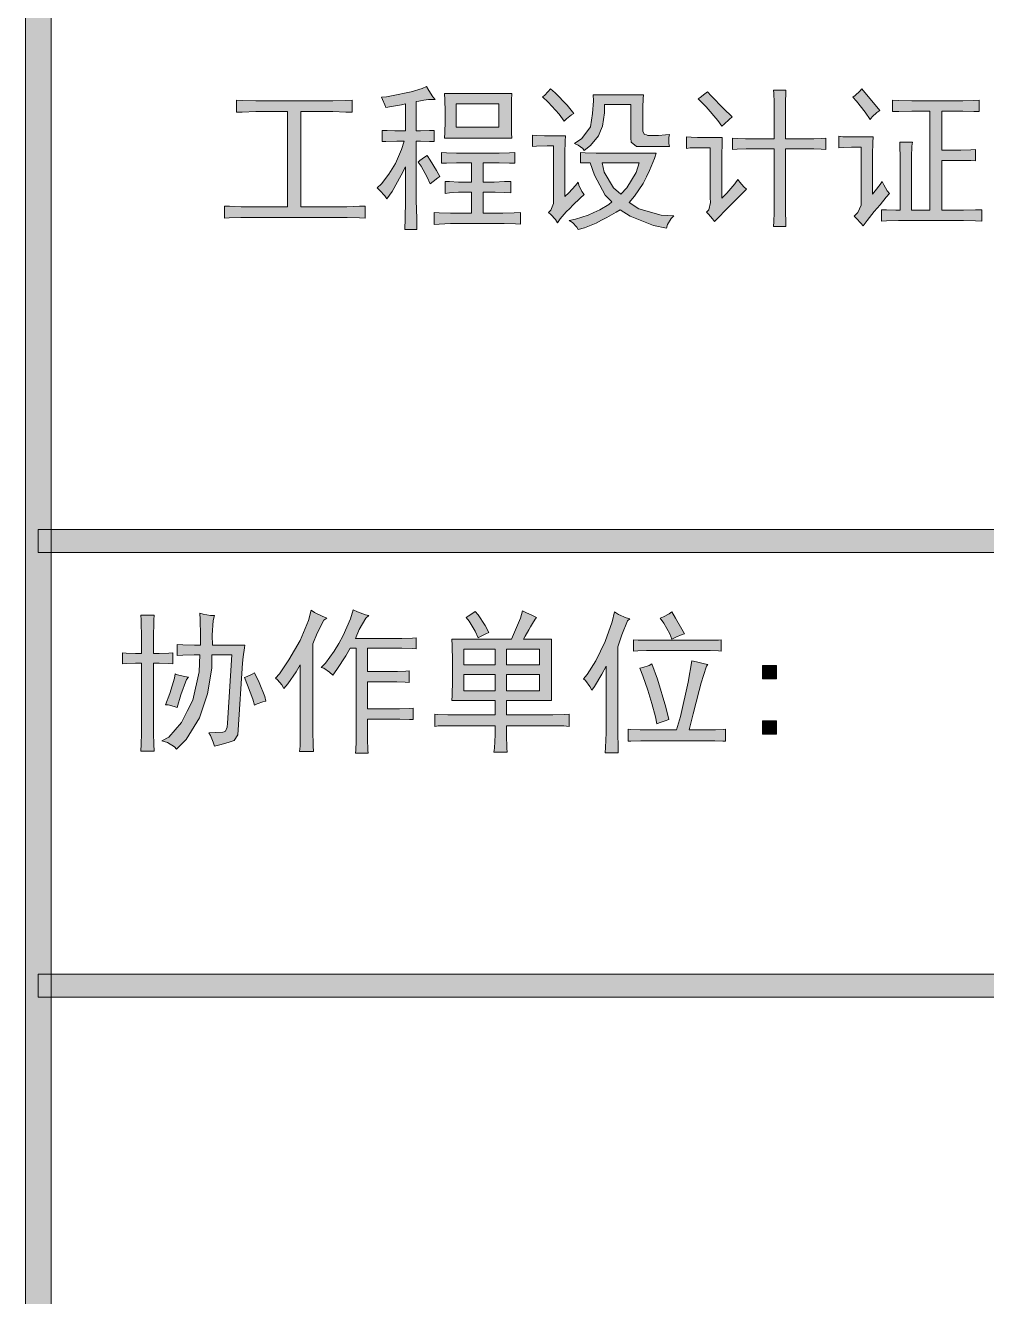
# Model space of a CAD drawing. Header units: millimetres. Extents: x 0 to 414, y 0 to 292.
# Drawn here: x 354.72 to 372.45, y 197.86 to 221.31 of the extents above; entities that cross this region are included whole.
import ezdxf

# ---------------------------------------------------------------- set-up
doc = ezdxf.new("R2010")
doc.units = ezdxf.units.MM

msp = doc.modelspace()

# ---------------------------------------------------------------- hatches: boundary and pattern name
h = msp.add_hatch(color=0)
h.dxf.hatch_style = 2
h.paths.add_polyline_path([(355.194306, 9.846028), (354.721583, 9.846028), (354.721583, 282.620861), (355.194306, 282.620861)])
h = msp.add_hatch(color=0)
h.dxf.hatch_style = 2
h.paths.add_polyline_path([(361.290306, 219.981639), (361.382028, 219.992222), (361.597222, 220.031028), (361.717167, 220.055722), (361.837111, 220.080417), (362.038194, 220.143917), (362.122861, 220.182722), (362.161667, 220.108639), (362.239278, 219.988694), (362.278083, 219.939306), (362.239278, 219.942833), (362.158139, 219.942833), (362.115806, 219.93225), (362.073472, 219.925194), (361.98175, 219.911083), (361.932361, 219.904028), (361.932361, 219.36075), (362.009972, 219.36075), (362.175778, 219.367806), (362.263972, 219.371333), (362.263972, 219.163194), (362.175778, 219.166722), (362.009972, 219.173778), (361.932361, 219.173778), (361.932361, 218.196583), (361.932361, 218.076639), (361.939417, 217.748556), (361.942944, 217.543944), (361.720694, 217.543944), (361.72775, 217.748556), (361.731278, 218.069583), (361.731278, 218.186), (361.731278, 218.697528), (361.653667, 218.542306), (361.484333, 218.245972), (361.389083, 218.108389), (361.350278, 218.164833), (361.262083, 218.263611), (361.212694, 218.309472), (361.290306, 218.387083), (361.427889, 218.563472), (361.487861, 218.66225), (361.551361, 218.761028), (361.660722, 219.018556), (361.710111, 219.173778), (361.572528, 219.173778), (361.367917, 219.166722), (361.300889, 219.163194), (361.300889, 219.371333), (361.396139, 219.367806), (361.533722, 219.36075), (361.576056, 219.36075), (361.731278, 219.36075), (361.731278, 219.861694), (361.660722, 219.844056), (361.477278, 219.812306), (361.367917, 219.794667), (361.350278, 219.844056), (361.311472, 219.939306)])
h = msp.add_hatch(color=0)
h.dxf.hatch_style = 2
h.paths.add_polyline_path([(360.256667, 219.914611), (360.390722, 219.914611), (360.634139, 219.921667), (360.747028, 219.928722), (360.747028, 219.706472), (360.634139, 219.71), (360.390722, 219.717056), (360.256667, 219.717056), (359.801583, 219.717056), (359.801583, 217.96375), (360.524778, 217.96375), (360.651778, 217.96375), (360.884611, 217.970806), (360.990444, 217.974333), (360.990444, 217.752083), (360.884611, 217.759139), (360.658833, 217.766194), (360.535361, 217.766194), (358.817333, 217.766194), (358.693861, 217.766194), (358.482194, 217.759139), (358.394, 217.752083), (358.394, 217.974333), (358.48925, 217.970806), (358.704444, 217.96375), (358.827917, 217.96375), (359.558167, 217.96375), (359.558167, 219.717056), (359.117194, 219.717056), (358.972556, 219.717056), (358.722083, 219.71), (358.61625, 219.706472), (358.61625, 219.928722), (358.722083, 219.921667), (358.972556, 219.914611), (359.117194, 219.914611)])
h = msp.add_hatch(color=0)
h.paths.add_polyline_path([(363.69625, 220.048667), (363.689194, 219.928722), (363.685667, 219.706472), (363.685667, 219.604167), (363.685667, 219.512444), (363.689194, 219.321944), (363.69625, 219.230222), (362.454472, 219.230222), (362.458, 219.332528), (362.465056, 219.533611), (362.465056, 219.628861), (362.465056, 219.720583), (362.458, 219.93225), (362.454472, 220.048667)])
h.paths.add_polyline_path([(363.452833, 219.427778), (363.452833, 219.861694), (362.666139, 219.861694), (362.666139, 219.427778)])
h = msp.add_hatch(color=0)
h.dxf.hatch_style = 2
h.paths.add_polyline_path([(364.405333, 220.136861), (364.493528, 220.066306), (364.71225, 219.837), (364.83925, 219.681778), (364.793389, 219.657083), (364.705194, 219.583), (364.659333, 219.540667), (364.567611, 219.667667), (364.366528, 219.893444), (364.260694, 219.992222), (364.295972, 220.016917), (364.366528, 220.087472)])
h = msp.add_hatch(color=0)
h.dxf.hatch_style = 2
h.paths.add_polyline_path([(366.091611, 219.075), (365.996361, 219.075), (365.897583, 219.152611), (365.890528, 219.230222), (365.890528, 219.851111), (365.403694, 219.851111), (365.403694, 219.695889), (365.368417, 219.448944), (365.333139, 219.36075), (365.294333, 219.272556), (365.142639, 219.089111), (365.026222, 218.997389), (365.005056, 219.036194), (364.916861, 219.099694), (364.849833, 219.127917), (364.987417, 219.223167), (365.146167, 219.438361), (365.163806, 219.561833), (365.184972, 219.681778), (365.199083, 219.914611), (365.192028, 220.0275), (366.123361, 220.0275), (366.119833, 219.960472), (366.112778, 219.794667), (366.112778, 219.695889), (366.112778, 219.396028), (366.112778, 219.350167), (366.144528, 219.29725), (366.176278, 219.290194), (366.2045, 219.279611), (366.292694, 219.276083), (366.345611, 219.279611), (366.402056, 219.279611), (366.529056, 219.290194), (366.603139, 219.293722), (366.589028, 219.240806), (366.589028, 219.127917), (366.603139, 219.075)])
h = msp.add_hatch(color=0)
h.dxf.hatch_style = 2
h.paths.add_polyline_path([(367.301639, 220.083944), (367.372194, 220.009861), (367.6015, 219.777028), (367.756722, 219.618278), (367.703806, 219.572417), (367.612083, 219.48775), (367.566222, 219.448944), (367.495667, 219.554778), (367.276944, 219.80525), (367.132306, 219.949889), (367.171111, 219.978111), (367.255778, 220.045139)])
h = msp.add_hatch(color=0)
h.dxf.hatch_style = 2
h.paths.add_polyline_path([(368.532833, 219.216111), (368.532833, 219.7735), (368.532833, 219.882861), (368.525778, 220.055722), (368.518722, 220.115694), (368.751556, 220.115694), (368.748028, 220.045139), (368.740972, 219.914611), (368.740972, 219.861694), (368.740972, 219.216111), (369.196056, 219.216111), (369.263083, 219.216111), (369.407722, 219.223167), (369.485333, 219.230222), (369.485333, 219.018556), (369.400667, 219.022083), (369.263083, 219.029139), (369.206639, 219.029139), (368.740972, 219.029139), (368.740972, 217.921417), (368.740972, 217.854389), (368.748028, 217.692111), (368.751556, 217.596861), (368.518722, 217.596861), (368.525778, 217.692111), (368.532833, 217.847333), (368.532833, 217.907306), (368.532833, 219.029139), (368.098917, 219.029139), (368.01425, 219.029139), (367.848444, 219.022083), (367.767306, 219.018556), (367.767306, 219.230222), (367.848444, 219.223167), (368.003667, 219.216111), (368.07775, 219.216111)])
h = msp.add_hatch(color=0)
h.dxf.hatch_style = 2
h.paths.add_polyline_path([(370.307306, 219.572417), (370.212056, 219.706472), (370.049778, 219.911083), (369.98275, 219.981639), (370.028611, 220.016917), (370.113278, 220.094528), (370.152083, 220.136861), (370.483694, 219.738222), (370.42725, 219.699417), (370.339056, 219.618278)])
h = msp.add_hatch(color=0)
h.dxf.hatch_style = 2
h.paths.add_polyline_path([(371.901861, 219.914611), (372.01475, 219.914611), (372.219361, 219.921667), (372.314611, 219.928722), (372.314611, 219.717056), (372.219361, 219.720583), (372.01475, 219.727639), (371.901861, 219.727639), (371.626694, 219.727639), (371.626694, 219.007972), (371.880694, 219.007972), (371.975944, 219.007972), (372.159389, 219.0115), (372.247583, 219.018556), (372.247583, 218.806889), (372.162917, 218.813944), (371.979472, 218.817472), (371.880694, 218.817472), (371.626694, 218.817472), (371.626694, 217.896722), (371.937139, 217.896722), (372.028861, 217.896722), (372.247583, 217.903778), (372.367528, 217.907306), (372.367528, 217.699167), (372.247583, 217.702694), (372.028861, 217.70975), (371.937139, 217.70975), (370.959944, 217.70975), (370.825889, 217.70975), (370.603639, 217.702694), (370.515444, 217.699167), (370.515444, 217.907306), (370.603639, 217.903778), (370.7765, 217.896722), (370.861167, 217.896722), (370.861167, 218.764556), (370.861167, 218.880972), (370.854111, 219.075), (370.850583, 219.152611), (371.083417, 219.152611), (371.076361, 219.078528), (371.069306, 218.8845), (371.069306, 218.764556), (371.069306, 217.896722), (371.404444, 217.896722), (371.404444, 219.727639), (371.203361, 219.727639), (371.076361, 219.727639), (370.832944, 219.720583), (370.716528, 219.717056), (370.716528, 219.928722), (370.832944, 219.921667), (371.076361, 219.914611), (371.203361, 219.914611)])
h = msp.add_hatch(color=0)
h.dxf.hatch_style = 2
h.paths.add_polyline_path([(364.684028, 219.272556), (364.676972, 219.173778), (364.673444, 218.951528), (364.673444, 218.828056), (364.673444, 218.15425), (364.744, 218.21775), (364.867472, 218.351806), (364.916861, 218.418833), (364.930972, 218.362389), (364.987417, 218.245972), (365.026222, 218.186), (364.955667, 218.118972), (364.821611, 217.991972), (364.761639, 217.932), (364.698139, 217.8685), (364.588778, 217.737972), (364.539389, 217.663889), (364.500583, 217.727389), (364.415917, 217.819111), (364.373583, 217.854389), (364.415917, 217.896722), (364.461778, 218.023722), (364.461778, 218.108389), (364.461778, 219.085583), (364.345361, 219.085583), (364.151333, 219.078528), (364.073722, 219.075), (364.073722, 219.283139), (364.144278, 219.279611), (364.295972, 219.272556), (364.373583, 219.272556)])
h = msp.add_hatch(color=0)
h.dxf.hatch_style = 2
h.paths.add_polyline_path([(367.576806, 219.240806), (367.573278, 219.134972), (367.566222, 218.912722), (367.566222, 218.796306), (367.566222, 218.118972), (367.661472, 218.214222), (367.809639, 218.387083), (367.866083, 218.464694), (367.897833, 218.418833), (367.975444, 218.330639), (368.021306, 218.284778), (367.710861, 217.974333), (367.640306, 217.903778), (367.499194, 217.759139), (367.432167, 217.688583), (367.393361, 217.737972), (367.322806, 217.826167), (367.287528, 217.864972), (367.326333, 217.907306), (367.361611, 218.041361), (367.354556, 218.129556), (367.354556, 219.050306), (367.206389, 219.050306), (366.984139, 219.046778), (366.913583, 219.039722), (366.913583, 219.251389), (367.001778, 219.244333), (367.121722, 219.240806), (367.157, 219.240806)])
h = msp.add_hatch(color=0)
h.dxf.hatch_style = 2
h.paths.add_polyline_path([(370.007444, 217.787361), (370.074472, 217.854389), (370.137972, 217.991972), (370.137972, 218.062528), (370.137972, 219.060889), (370.039194, 219.060889), (369.961583, 219.060889), (369.806361, 219.057361), (369.72875, 219.050306), (369.72875, 219.261972), (369.802833, 219.254917), (369.958056, 219.251389), (370.039194, 219.251389), (370.360222, 219.251389), (370.356694, 219.145556), (370.349639, 218.923306), (370.349639, 218.806889), (370.349639, 218.196583), (370.399028, 218.256556), (370.487222, 218.372972), (370.526028, 218.429417), (370.55425, 218.369444), (370.621278, 218.256556), (370.660083, 218.207167), (370.600111, 218.136611), (370.487222, 217.999028), (370.434306, 217.935528), (370.381389, 217.872028), (370.250861, 217.70975), (370.17325, 217.610972), (370.134444, 217.660361), (370.049778, 217.748556)])
h = msp.add_hatch(color=0)
h.dxf.hatch_style = 2
h.paths.add_polyline_path([(362.133444, 218.905667), (362.186361, 218.824528), (362.302778, 218.6305), (362.366278, 218.517611), (362.331, 218.496444), (362.242806, 218.429417), (362.186361, 218.387083), (362.133444, 218.507028), (362.020556, 218.708111), (361.967639, 218.785722), (361.999389, 218.813944), (362.084056, 218.873917)])
h = msp.add_hatch(color=0)
h.dxf.hatch_style = 2
h.paths.add_polyline_path([(363.375222, 218.951528), (363.463417, 218.951528), (363.650389, 218.958583), (363.752694, 218.962111), (363.752694, 218.764556), (363.650389, 218.768083), (363.463417, 218.775139), (363.375222, 218.775139), (363.163556, 218.775139), (363.163556, 218.418833), (363.287028, 218.418833), (363.368167, 218.418833), (363.562194, 218.425889), (363.675083, 218.429417), (363.675083, 218.21775), (363.562194, 218.224806), (363.385806, 218.231861), (363.318778, 218.231861), (363.163556, 218.231861), (363.163556, 217.843806), (363.428139, 217.843806), (363.530444, 217.843806), (363.738583, 217.847333), (363.851472, 217.854389), (363.851472, 217.642722), (363.763278, 217.649778), (363.551611, 217.653306), (363.428139, 217.653306), (362.687306, 217.653306), (362.563833, 217.653306), (362.355694, 217.642722), (362.263972, 217.632139), (362.263972, 217.854389), (362.355694, 217.847333), (362.563833, 217.843806), (362.687306, 217.843806), (362.951889, 217.843806), (362.951889, 218.231861), (362.796667, 218.231861), (362.708472, 218.231861), (362.542667, 218.21775), (362.465056, 218.207167), (362.465056, 218.429417), (362.542667, 218.425889), (362.708472, 218.418833), (362.796667, 218.418833), (362.951889, 218.418833), (362.951889, 218.775139), (362.7755, 218.775139), (362.676722, 218.775139), (362.486222, 218.768083), (362.398028, 218.764556), (362.398028, 218.962111), (362.486222, 218.958583), (362.676722, 218.951528), (362.7755, 218.951528)])
h = msp.add_hatch(color=0)
h.paths.add_polyline_path([(364.959194, 218.962111), (365.047389, 218.958583), (365.248472, 218.951528), (365.357833, 218.951528), (366.356194, 218.951528), (366.324444, 218.85275), (366.232722, 218.634028), (366.176278, 218.514083), (366.116306, 218.394139), (365.957556, 218.157778), (365.858778, 218.041361), (366.035167, 217.924944), (366.447917, 217.805), (366.68075, 217.797944), (366.634889, 217.748556), (366.567861, 217.632139), (366.546694, 217.565111), (366.306806, 217.6145), (365.879944, 217.787361), (365.692972, 217.907306), (365.618889, 217.864972), (365.449556, 217.766194), (365.34725, 217.713278), (365.248472, 217.660361), (365.033278, 217.575694), (364.916861, 217.543944), (364.892167, 217.586278), (364.811028, 217.670944), (364.751056, 217.70975), (364.871, 217.730917), (365.100306, 217.805), (365.209667, 217.854389), (365.319028, 217.903778), (365.481306, 218.002556), (365.53775, 218.051944), (365.414278, 218.178944), (365.216722, 218.542306), (365.139111, 218.775139), (364.959194, 218.775139)])
h.paths.add_polyline_path([(365.703556, 218.196583), (365.812917, 218.309472), (365.985778, 218.595222), (366.04575, 218.775139), (365.357833, 218.775139), (365.396639, 218.602278), (365.5695, 218.313)])
h = msp.add_hatch(color=0)
h.dxf.hatch_style = 2
h.paths.add_polyline_path([(404.237472, 212.008861), (404.237472, 211.585528), (354.957944, 211.585528), (354.957944, 212.008861)])
h = msp.add_hatch(color=0)
h.dxf.hatch_style = 2
h.paths.add_polyline_path([(356.862944, 209.722861), (356.862944, 209.987444), (356.859417, 210.34375), (356.852361, 210.431944), (357.095778, 210.431944), (357.09225, 210.34375), (357.085194, 209.987444), (357.085194, 209.722861), (357.191028, 209.722861), (357.367417, 209.726389), (357.4415, 209.733444), (357.4415, 209.532361), (357.367417, 209.539417), (357.191028, 209.542944), (357.085194, 209.542944), (357.085194, 208.325861), (357.085194, 208.24825), (357.09225, 208.047167), (357.095778, 207.923694), (356.852361, 207.923694), (356.859417, 208.047167), (356.862944, 208.24825), (356.862944, 208.325861), (356.862944, 209.542944), (356.753583, 209.542944), (356.577194, 209.539417), (356.510167, 209.532361), (356.510167, 209.733444), (356.577194, 209.726389), (356.753583, 209.722861)])
h = msp.add_hatch(color=0)
h.dxf.hatch_style = 2
h.paths.add_polyline_path([(357.9495, 209.878083), (357.9495, 210.054472), (357.945972, 210.347278), (357.938917, 210.463694), (358.002417, 210.449583), (358.132944, 210.424889), (358.207028, 210.421361), (358.182333, 210.333167), (358.168222, 210.061528), (358.17175, 209.878083), (358.771472, 209.878083), (358.760889, 209.828694), (358.739722, 209.659361), (358.725611, 209.542944), (358.648, 208.31175), (358.637417, 208.223556), (358.570389, 208.117722), (358.517472, 208.096556), (358.461028, 208.078917), (358.305806, 208.036583), (358.207028, 208.015417), (358.182333, 208.085972), (358.132944, 208.209444), (358.104722, 208.258833), (358.221139, 208.262361), (358.365778, 208.272944), (358.390472, 208.28), (358.415167, 208.287056), (358.443389, 208.364667), (358.450444, 208.435222), (358.528056, 209.698167), (358.161167, 209.698167), (358.157639, 209.451222), (358.080028, 208.9785), (358.005944, 208.75625), (357.935389, 208.534), (357.684917, 208.135361), (357.508528, 207.958972), (357.47325, 208.001306), (357.342722, 208.078917), (357.240417, 208.114194), (357.367417, 208.181222), (357.60025, 208.452861), (357.706083, 208.657472), (357.811917, 208.862083), (357.928333, 209.384194), (357.938917, 209.698167), (357.833083, 209.698167), (357.624944, 209.694639), (357.519111, 209.687583), (357.519111, 209.888667), (357.624944, 209.881611), (357.840139, 209.878083)])
h = msp.add_hatch(color=0)
h.dxf.hatch_style = 2
h.paths.add_polyline_path([(360.281361, 210.3755), (360.228444, 210.336694), (360.101444, 210.100333), (360.023833, 209.89925), (360.023833, 208.481083), (360.023833, 208.301167), (360.030889, 208.018944), (360.034417, 207.913111), (359.780417, 207.913111), (359.787472, 208.015417), (359.791, 208.290583), (359.791, 208.466972), (359.791, 209.511194), (359.713389, 209.384194), (359.565222, 209.165472), (359.491139, 209.077278), (359.448806, 209.144306), (359.371194, 209.239556), (359.335917, 209.267778), (359.41, 209.345389), (359.582861, 209.602917), (359.685167, 209.782833), (359.787472, 209.96275), (359.942694, 210.333167), (359.992083, 210.520139), (360.052056, 210.481333), (360.196694, 210.410778)])
h = msp.add_hatch(color=0)
h.dxf.hatch_style = 2
h.paths.add_polyline_path([(361.057472, 210.421361), (361.001028, 210.3755), (360.877556, 210.163833), (360.810528, 209.998028), (361.544306, 209.998028), (361.667778, 209.998028), (361.861806, 210.005083), (361.932361, 210.008611), (361.932361, 209.811056), (361.861806, 209.814583), (361.667778, 209.821639), (361.544306, 209.821639), (361.032778, 209.821639), (361.032778, 209.387722), (361.487861, 209.387722), (361.583111, 209.387722), (361.738333, 209.394778), (361.798306, 209.401833), (361.798306, 209.190167), (361.72775, 209.193694), (361.572528, 209.20075), (361.487861, 209.20075), (361.032778, 209.20075), (361.032778, 208.699806), (361.512556, 208.699806), (361.621917, 208.699806), (361.805361, 208.706861), (361.875917, 208.713917), (361.875917, 208.50225), (361.805361, 208.505778), (361.628972, 208.512833), (361.523139, 208.512833), (361.032778, 208.512833), (361.032778, 208.301167), (361.032778, 208.145944), (361.039833, 207.937806), (361.046889, 207.881361), (360.810528, 207.881361), (360.817583, 207.941333), (360.824639, 208.107139), (360.824639, 208.212972), (360.824639, 209.821639), (360.71175, 209.821639), (360.630611, 209.677), (360.468333, 209.426528), (360.390722, 209.324222), (360.33075, 209.377139), (360.224917, 209.451222), (360.179056, 209.465333), (360.256667, 209.542944), (360.418944, 209.765194), (360.500083, 209.909833), (360.58475, 210.054472), (360.718806, 210.364917), (360.768194, 210.530722), (360.849333, 210.491917), (360.993972, 210.435472)])
h = msp.add_hatch(color=0)
h.paths.add_polyline_path([(364.4265, 209.987444), (364.4265, 208.855028), (363.597472, 208.855028), (363.597472, 208.590444), (364.327722, 208.590444), (364.451194, 208.590444), (364.659333, 208.5975), (364.751056, 208.601028), (364.751056, 208.378778), (364.655806, 208.385833), (364.444139, 208.389361), (364.327722, 208.389361), (363.597472, 208.389361), (363.597472, 208.220028), (363.601, 207.976611), (363.608056, 207.902528), (363.364639, 207.902528), (363.375222, 207.976611), (363.385806, 208.220028), (363.385806, 208.389361), (362.662611, 208.389361), (362.532083, 208.389361), (362.338056, 208.385833), (362.274556, 208.378778), (362.274556, 208.601028), (362.331, 208.5975), (362.514444, 208.590444), (362.641444, 208.590444), (363.385806, 208.590444), (363.385806, 208.855028), (362.585, 208.855028), (362.592056, 208.950278), (362.599111, 209.221917), (362.599111, 209.401833), (362.599111, 209.578222), (362.592056, 209.871028), (362.585, 209.987444), (363.685667, 209.987444), (363.745639, 210.114444), (363.851472, 210.3755), (363.893806, 210.509556), (363.95025, 210.481333), (364.07725, 210.421361), (364.151333, 210.386083), (364.126639, 210.357861), (364.073722, 210.273194), (364.038444, 210.21675), (364.006694, 210.156778), (363.939667, 210.043889), (363.907917, 209.987444)])
h.paths.add_polyline_path([(364.20425, 209.034944), (364.20425, 209.334806), (363.597472, 209.334806), (363.597472, 209.034944)])
h.paths.add_polyline_path([(364.20425, 209.511194), (364.20425, 209.800472), (363.597472, 209.800472), (363.597472, 209.511194)])
h.paths.add_polyline_path([(363.385806, 209.034944), (363.385806, 209.334806), (362.80725, 209.334806), (362.80725, 209.034944)])
h.paths.add_polyline_path([(363.385806, 209.511194), (363.385806, 209.800472), (362.80725, 209.800472), (362.80725, 209.511194)])
h = msp.add_hatch(color=0)
h.dxf.hatch_style = 2
h.paths.add_polyline_path([(363.018917, 210.498972), (363.075361, 210.435472), (363.202361, 210.241444), (363.272917, 210.110917), (363.212944, 210.082694), (363.114167, 210.033306), (363.075361, 210.008611), (363.018917, 210.132083), (362.909556, 210.319056), (362.853111, 210.386083), (362.891917, 210.410778), (362.976583, 210.463694)])
h = msp.add_hatch(color=0)
h.dxf.hatch_style = 2
h.paths.add_polyline_path([(365.869361, 210.364917), (365.830556, 210.326111), (365.721194, 210.065056), (365.647111, 209.842806), (365.647111, 208.435222), (365.647111, 208.258833), (365.654167, 207.987194), (365.657694, 207.891944), (365.414278, 207.891944), (365.424861, 207.990722), (365.435444, 208.258833), (365.435444, 208.424639), (365.435444, 209.490028), (365.354306, 209.338333), (365.22025, 209.116083), (365.170861, 209.045528), (365.132056, 209.116083), (365.054444, 209.221917), (365.015639, 209.257194), (365.086194, 209.334806), (365.244944, 209.588806), (365.333139, 209.765194), (365.417806, 209.945111), (365.548333, 210.304944), (365.590667, 210.488389), (365.66475, 210.442528), (365.802333, 210.382556)])
h = msp.add_hatch(color=0)
h.dxf.hatch_style = 2
h.paths.add_polyline_path([(366.645472, 210.488389), (366.7125, 210.371972), (366.828917, 210.170889), (366.878306, 210.086222), (366.835972, 210.075639), (366.719556, 210.02625), (366.645472, 209.987444), (366.606667, 210.086222), (366.500833, 210.28025), (366.433806, 210.3755), (366.49025, 210.396667), (366.596083, 210.453111)])
h = msp.add_hatch(color=0)
h.dxf.hatch_style = 2
h.paths.add_polyline_path([(367.255778, 209.966278), (367.354556, 209.966278), (367.50625, 209.969806), (367.555639, 209.976861), (367.555639, 209.765194), (367.50625, 209.77225), (367.351028, 209.775778), (367.245194, 209.775778), (366.257417, 209.775778), (366.179806, 209.775778), (366.017528, 209.77225), (365.936389, 209.765194), (365.936389, 209.976861), (366.024583, 209.969806), (366.186861, 209.966278), (366.257417, 209.966278)])
h = msp.add_hatch(color=0)
h.dxf.hatch_style = 2
h.paths.add_polyline_path([(367.312222, 209.521778), (367.287528, 209.490028), (367.227556, 209.317167), (367.18875, 209.179583), (367.149944, 209.038472), (367.040583, 208.608083), (366.9665, 208.31175), (367.343972, 208.31175), (367.449806, 208.31175), (367.594444, 208.318806), (367.63325, 208.325861), (367.63325, 208.103611), (367.583861, 208.107139), (367.439222, 208.114194), (367.343972, 208.114194), (366.211556, 208.114194), (366.073972, 208.114194), (365.887, 208.107139), (365.837611, 208.103611), (365.837611, 208.325861), (365.887, 208.318806), (366.063389, 208.31175), (366.190389, 208.31175), (366.733667, 208.31175), (366.80775, 208.558694), (366.945333, 209.193694), (367.012361, 209.588806), (367.100556, 209.567639), (367.248722, 209.532361)])
h = msp.add_hatch(color=0)
h.dxf.hatch_style = 2
h.paths.add_polyline_path([(366.278583, 209.532361), (366.380889, 209.250139), (366.536111, 208.735083), (366.589028, 208.50225), (366.525528, 208.481083), (366.412639, 208.442278), (366.366778, 208.424639), (366.342083, 208.551639), (366.278583, 208.802111), (366.239778, 208.922056), (366.2045, 209.045528), (366.112778, 209.310111), (366.056333, 209.45475), (366.112778, 209.465333), (366.225667, 209.504139)])
h = msp.add_hatch(color=0)
h.dxf.hatch_style = 2
h.paths.add_polyline_path([(368.575167, 209.257194), (368.321167, 209.257194), (368.321167, 209.500611), (368.575167, 209.500611)])
h = msp.add_hatch(color=0)
h.dxf.hatch_style = 2
h.paths.add_polyline_path([(357.730778, 209.288944), (357.6955, 209.243083), (357.589667, 208.960861), (357.519111, 208.7245), (357.462667, 208.745667), (357.356833, 208.773889), (357.307444, 208.777417), (357.385056, 208.985556), (357.47325, 209.267778), (357.483833, 209.345389), (357.529694, 209.32775), (357.653167, 209.299528)])
h = msp.add_hatch(color=0)
h.dxf.hatch_style = 2
h.paths.add_polyline_path([(358.947861, 209.366556), (359.032528, 209.190167), (359.138361, 208.929111), (359.159528, 208.844444), (359.099556, 208.833861), (358.993722, 208.795056), (358.947861, 208.766833), (358.916111, 208.88325), (358.820861, 209.140778), (358.760889, 209.278361), (358.810278, 209.296), (358.905528, 209.338333)])
h = msp.add_hatch(color=0)
h.dxf.hatch_style = 2
h.paths.add_polyline_path([(368.575167, 208.234139), (368.321167, 208.234139), (368.321167, 208.481083), (368.575167, 208.481083)])
h = msp.add_hatch(color=0)
h.dxf.hatch_style = 2
h.paths.add_polyline_path([(404.237472, 203.806778), (404.237472, 203.383444), (354.957944, 203.383444), (354.957944, 203.806778)])

# ---------------------------------------------------------------- linework, layer by layer
at = {"color": 0, "lineweight": 0}
for points in [[(355.194306, 9.846028), (354.721583, 9.846028), (354.721583, 282.620861), (355.194306, 282.620861)], [(361.290306, 219.981639), (361.382028, 219.992222), (361.597222, 220.031028), (361.717167, 220.055722), (361.837111, 220.080417), (362.038194, 220.143917), (362.122861, 220.182722), (362.161667, 220.108639), (362.239278, 219.988694), (362.278083, 219.939306), (362.239278, 219.942833), (362.158139, 219.942833), (362.115806, 219.93225), (362.073472, 219.925194), (361.98175, 219.911083), (361.932361, 219.904028), (361.932361, 219.36075), (362.009972, 219.36075), (362.175778, 219.367806), (362.263972, 219.371333), (362.263972, 219.163194), (362.175778, 219.166722), (362.009972, 219.173778), (361.932361, 219.173778), (361.932361, 218.196583), (361.932361, 218.076639), (361.939417, 217.748556), (361.942944, 217.543944), (361.720694, 217.543944), (361.72775, 217.748556), (361.731278, 218.069583), (361.731278, 218.186), (361.731278, 218.697528), (361.653667, 218.542306), (361.484333, 218.245972), (361.389083, 218.108389), (361.350278, 218.164833), (361.262083, 218.263611), (361.212694, 218.309472), (361.290306, 218.387083), (361.427889, 218.563472), (361.487861, 218.66225), (361.551361, 218.761028), (361.660722, 219.018556), (361.710111, 219.173778), (361.572528, 219.173778), (361.367917, 219.166722), (361.300889, 219.163194), (361.300889, 219.371333), (361.396139, 219.367806), (361.533722, 219.36075), (361.576056, 219.36075), (361.731278, 219.36075), (361.731278, 219.861694), (361.660722, 219.844056), (361.477278, 219.812306), (361.367917, 219.794667), (361.350278, 219.844056), (361.311472, 219.939306)], [(360.256667, 219.914611), (360.390722, 219.914611), (360.634139, 219.921667), (360.747028, 219.928722), (360.747028, 219.706472), (360.634139, 219.71), (360.390722, 219.717056), (360.256667, 219.717056), (359.801583, 219.717056), (359.801583, 217.96375), (360.524778, 217.96375), (360.651778, 217.96375), (360.884611, 217.970806), (360.990444, 217.974333), (360.990444, 217.752083), (360.884611, 217.759139), (360.658833, 217.766194), (360.535361, 217.766194), (358.817333, 217.766194), (358.693861, 217.766194), (358.482194, 217.759139), (358.394, 217.752083), (358.394, 217.974333), (358.48925, 217.970806), (358.704444, 217.96375), (358.827917, 217.96375), (359.558167, 217.96375), (359.558167, 219.717056), (359.117194, 219.717056), (358.972556, 219.717056), (358.722083, 219.71), (358.61625, 219.706472), (358.61625, 219.928722), (358.722083, 219.921667), (358.972556, 219.914611), (359.117194, 219.914611)], [(363.69625, 220.048667), (363.689194, 219.928722), (363.685667, 219.706472), (363.685667, 219.604167), (363.685667, 219.512444), (363.689194, 219.321944), (363.69625, 219.230222), (362.454472, 219.230222), (362.458, 219.332528), (362.465056, 219.533611), (362.465056, 219.628861), (362.465056, 219.720583), (362.458, 219.93225), (362.454472, 220.048667)], [(364.405333, 220.136861), (364.493528, 220.066306), (364.71225, 219.837), (364.83925, 219.681778), (364.793389, 219.657083), (364.705194, 219.583), (364.659333, 219.540667), (364.567611, 219.667667), (364.366528, 219.893444), (364.260694, 219.992222), (364.295972, 220.016917), (364.366528, 220.087472)], [(366.091611, 219.075), (365.996361, 219.075), (365.897583, 219.152611), (365.890528, 219.230222), (365.890528, 219.851111), (365.403694, 219.851111), (365.403694, 219.695889), (365.368417, 219.448944), (365.333139, 219.36075), (365.294333, 219.272556), (365.142639, 219.089111), (365.026222, 218.997389), (365.005056, 219.036194), (364.916861, 219.099694), (364.849833, 219.127917), (364.987417, 219.223167), (365.146167, 219.438361), (365.163806, 219.561833), (365.184972, 219.681778), (365.199083, 219.914611), (365.192028, 220.0275), (366.123361, 220.0275), (366.119833, 219.960472), (366.112778, 219.794667), (366.112778, 219.695889), (366.112778, 219.396028), (366.112778, 219.350167), (366.144528, 219.29725), (366.176278, 219.290194), (366.2045, 219.279611), (366.292694, 219.276083), (366.345611, 219.279611), (366.402056, 219.279611), (366.529056, 219.290194), (366.603139, 219.293722), (366.589028, 219.240806), (366.589028, 219.127917), (366.603139, 219.075)], [(367.301639, 220.083944), (367.372194, 220.009861), (367.6015, 219.777028), (367.756722, 219.618278), (367.703806, 219.572417), (367.612083, 219.48775), (367.566222, 219.448944), (367.495667, 219.554778), (367.276944, 219.80525), (367.132306, 219.949889), (367.171111, 219.978111), (367.255778, 220.045139)], [(368.532833, 219.216111), (368.532833, 219.7735), (368.532833, 219.882861), (368.525778, 220.055722), (368.518722, 220.115694), (368.751556, 220.115694), (368.748028, 220.045139), (368.740972, 219.914611), (368.740972, 219.861694), (368.740972, 219.216111), (369.196056, 219.216111), (369.263083, 219.216111), (369.407722, 219.223167), (369.485333, 219.230222), (369.485333, 219.018556), (369.400667, 219.022083), (369.263083, 219.029139), (369.206639, 219.029139), (368.740972, 219.029139), (368.740972, 217.921417), (368.740972, 217.854389), (368.748028, 217.692111), (368.751556, 217.596861), (368.518722, 217.596861), (368.525778, 217.692111), (368.532833, 217.847333), (368.532833, 217.907306), (368.532833, 219.029139), (368.098917, 219.029139), (368.01425, 219.029139), (367.848444, 219.022083), (367.767306, 219.018556), (367.767306, 219.230222), (367.848444, 219.223167), (368.003667, 219.216111), (368.07775, 219.216111)], [(370.307306, 219.572417), (370.212056, 219.706472), (370.049778, 219.911083), (369.98275, 219.981639), (370.028611, 220.016917), (370.113278, 220.094528), (370.152083, 220.136861), (370.483694, 219.738222), (370.42725, 219.699417), (370.339056, 219.618278)], [(371.901861, 219.914611), (372.01475, 219.914611), (372.219361, 219.921667), (372.314611, 219.928722), (372.314611, 219.717056), (372.219361, 219.720583), (372.01475, 219.727639), (371.901861, 219.727639), (371.626694, 219.727639), (371.626694, 219.007972), (371.880694, 219.007972), (371.975944, 219.007972), (372.159389, 219.0115), (372.247583, 219.018556), (372.247583, 218.806889), (372.162917, 218.813944), (371.979472, 218.817472), (371.880694, 218.817472), (371.626694, 218.817472), (371.626694, 217.896722), (371.937139, 217.896722), (372.028861, 217.896722), (372.247583, 217.903778), (372.367528, 217.907306), (372.367528, 217.699167), (372.247583, 217.702694), (372.028861, 217.70975), (371.937139, 217.70975), (370.959944, 217.70975), (370.825889, 217.70975), (370.603639, 217.702694), (370.515444, 217.699167), (370.515444, 217.907306), (370.603639, 217.903778), (370.7765, 217.896722), (370.861167, 217.896722), (370.861167, 218.764556), (370.861167, 218.880972), (370.854111, 219.075), (370.850583, 219.152611), (371.083417, 219.152611), (371.076361, 219.078528), (371.069306, 218.8845), (371.069306, 218.764556), (371.069306, 217.896722), (371.404444, 217.896722), (371.404444, 219.727639), (371.203361, 219.727639), (371.076361, 219.727639), (370.832944, 219.720583), (370.716528, 219.717056), (370.716528, 219.928722), (370.832944, 219.921667), (371.076361, 219.914611), (371.203361, 219.914611)], [(363.452833, 219.427778), (363.452833, 219.861694), (362.666139, 219.861694), (362.666139, 219.427778)], [(364.684028, 219.272556), (364.676972, 219.173778), (364.673444, 218.951528), (364.673444, 218.828056), (364.673444, 218.15425), (364.744, 218.21775), (364.867472, 218.351806), (364.916861, 218.418833), (364.930972, 218.362389), (364.987417, 218.245972), (365.026222, 218.186), (364.955667, 218.118972), (364.821611, 217.991972), (364.761639, 217.932), (364.698139, 217.8685), (364.588778, 217.737972), (364.539389, 217.663889), (364.500583, 217.727389), (364.415917, 217.819111), (364.373583, 217.854389), (364.415917, 217.896722), (364.461778, 218.023722), (364.461778, 218.108389), (364.461778, 219.085583), (364.345361, 219.085583), (364.151333, 219.078528), (364.073722, 219.075), (364.073722, 219.283139), (364.144278, 219.279611), (364.295972, 219.272556), (364.373583, 219.272556)], [(367.576806, 219.240806), (367.573278, 219.134972), (367.566222, 218.912722), (367.566222, 218.796306), (367.566222, 218.118972), (367.661472, 218.214222), (367.809639, 218.387083), (367.866083, 218.464694), (367.897833, 218.418833), (367.975444, 218.330639), (368.021306, 218.284778), (367.710861, 217.974333), (367.640306, 217.903778), (367.499194, 217.759139), (367.432167, 217.688583), (367.393361, 217.737972), (367.322806, 217.826167), (367.287528, 217.864972), (367.326333, 217.907306), (367.361611, 218.041361), (367.354556, 218.129556), (367.354556, 219.050306), (367.206389, 219.050306), (366.984139, 219.046778), (366.913583, 219.039722), (366.913583, 219.251389), (367.001778, 219.244333), (367.121722, 219.240806), (367.157, 219.240806)], [(370.007444, 217.787361), (370.074472, 217.854389), (370.137972, 217.991972), (370.137972, 218.062528), (370.137972, 219.060889), (370.039194, 219.060889), (369.961583, 219.060889), (369.806361, 219.057361), (369.72875, 219.050306), (369.72875, 219.261972), (369.802833, 219.254917), (369.958056, 219.251389), (370.039194, 219.251389), (370.360222, 219.251389), (370.356694, 219.145556), (370.349639, 218.923306), (370.349639, 218.806889), (370.349639, 218.196583), (370.399028, 218.256556), (370.487222, 218.372972), (370.526028, 218.429417), (370.55425, 218.369444), (370.621278, 218.256556), (370.660083, 218.207167), (370.600111, 218.136611), (370.487222, 217.999028), (370.434306, 217.935528), (370.381389, 217.872028), (370.250861, 217.70975), (370.17325, 217.610972), (370.134444, 217.660361), (370.049778, 217.748556)], [(362.133444, 218.905667), (362.186361, 218.824528), (362.302778, 218.6305), (362.366278, 218.517611), (362.331, 218.496444), (362.242806, 218.429417), (362.186361, 218.387083), (362.133444, 218.507028), (362.020556, 218.708111), (361.967639, 218.785722), (361.999389, 218.813944), (362.084056, 218.873917)], [(363.375222, 218.951528), (363.463417, 218.951528), (363.650389, 218.958583), (363.752694, 218.962111), (363.752694, 218.764556), (363.650389, 218.768083), (363.463417, 218.775139), (363.375222, 218.775139), (363.163556, 218.775139), (363.163556, 218.418833), (363.287028, 218.418833), (363.368167, 218.418833), (363.562194, 218.425889), (363.675083, 218.429417), (363.675083, 218.21775), (363.562194, 218.224806), (363.385806, 218.231861), (363.318778, 218.231861), (363.163556, 218.231861), (363.163556, 217.843806), (363.428139, 217.843806), (363.530444, 217.843806), (363.738583, 217.847333), (363.851472, 217.854389), (363.851472, 217.642722), (363.763278, 217.649778), (363.551611, 217.653306), (363.428139, 217.653306), (362.687306, 217.653306), (362.563833, 217.653306), (362.355694, 217.642722), (362.263972, 217.632139), (362.263972, 217.854389), (362.355694, 217.847333), (362.563833, 217.843806), (362.687306, 217.843806), (362.951889, 217.843806), (362.951889, 218.231861), (362.796667, 218.231861), (362.708472, 218.231861), (362.542667, 218.21775), (362.465056, 218.207167), (362.465056, 218.429417), (362.542667, 218.425889), (362.708472, 218.418833), (362.796667, 218.418833), (362.951889, 218.418833), (362.951889, 218.775139), (362.7755, 218.775139), (362.676722, 218.775139), (362.486222, 218.768083), (362.398028, 218.764556), (362.398028, 218.962111), (362.486222, 218.958583), (362.676722, 218.951528), (362.7755, 218.951528)], [(364.959194, 218.962111), (365.047389, 218.958583), (365.248472, 218.951528), (365.357833, 218.951528), (366.356194, 218.951528), (366.324444, 218.85275), (366.232722, 218.634028), (366.176278, 218.514083), (366.116306, 218.394139), (365.957556, 218.157778), (365.858778, 218.041361), (366.035167, 217.924944), (366.447917, 217.805), (366.68075, 217.797944), (366.634889, 217.748556), (366.567861, 217.632139), (366.546694, 217.565111), (366.306806, 217.6145), (365.879944, 217.787361), (365.692972, 217.907306), (365.618889, 217.864972), (365.449556, 217.766194), (365.34725, 217.713278), (365.248472, 217.660361), (365.033278, 217.575694), (364.916861, 217.543944), (364.892167, 217.586278), (364.811028, 217.670944), (364.751056, 217.70975), (364.871, 217.730917), (365.100306, 217.805), (365.209667, 217.854389), (365.319028, 217.903778), (365.481306, 218.002556), (365.53775, 218.051944), (365.414278, 218.178944), (365.216722, 218.542306), (365.139111, 218.775139), (364.959194, 218.775139)], [(365.703556, 218.196583), (365.812917, 218.309472), (365.985778, 218.595222), (366.04575, 218.775139), (365.357833, 218.775139), (365.396639, 218.602278), (365.5695, 218.313)], [(404.237472, 212.008861), (404.237472, 211.585528), (354.957944, 211.585528), (354.957944, 212.008861)], [(356.862944, 209.722861), (356.862944, 209.987444), (356.859417, 210.34375), (356.852361, 210.431944), (357.095778, 210.431944), (357.09225, 210.34375), (357.085194, 209.987444), (357.085194, 209.722861), (357.191028, 209.722861), (357.367417, 209.726389), (357.4415, 209.733444), (357.4415, 209.532361), (357.367417, 209.539417), (357.191028, 209.542944), (357.085194, 209.542944), (357.085194, 208.325861), (357.085194, 208.24825), (357.09225, 208.047167), (357.095778, 207.923694), (356.852361, 207.923694), (356.859417, 208.047167), (356.862944, 208.24825), (356.862944, 208.325861), (356.862944, 209.542944), (356.753583, 209.542944), (356.577194, 209.539417), (356.510167, 209.532361), (356.510167, 209.733444), (356.577194, 209.726389), (356.753583, 209.722861)], [(357.9495, 209.878083), (357.9495, 210.054472), (357.945972, 210.347278), (357.938917, 210.463694), (358.002417, 210.449583), (358.132944, 210.424889), (358.207028, 210.421361), (358.182333, 210.333167), (358.168222, 210.061528), (358.17175, 209.878083), (358.771472, 209.878083), (358.760889, 209.828694), (358.739722, 209.659361), (358.725611, 209.542944), (358.648, 208.31175), (358.637417, 208.223556), (358.570389, 208.117722), (358.517472, 208.096556), (358.461028, 208.078917), (358.305806, 208.036583), (358.207028, 208.015417), (358.182333, 208.085972), (358.132944, 208.209444), (358.104722, 208.258833), (358.221139, 208.262361), (358.365778, 208.272944), (358.390472, 208.28), (358.415167, 208.287056), (358.443389, 208.364667), (358.450444, 208.435222), (358.528056, 209.698167), (358.161167, 209.698167), (358.157639, 209.451222), (358.080028, 208.9785), (358.005944, 208.75625), (357.935389, 208.534), (357.684917, 208.135361), (357.508528, 207.958972), (357.47325, 208.001306), (357.342722, 208.078917), (357.240417, 208.114194), (357.367417, 208.181222), (357.60025, 208.452861), (357.706083, 208.657472), (357.811917, 208.862083), (357.928333, 209.384194), (357.938917, 209.698167), (357.833083, 209.698167), (357.624944, 209.694639), (357.519111, 209.687583), (357.519111, 209.888667), (357.624944, 209.881611), (357.840139, 209.878083)], [(360.281361, 210.3755), (360.228444, 210.336694), (360.101444, 210.100333), (360.023833, 209.89925), (360.023833, 208.481083), (360.023833, 208.301167), (360.030889, 208.018944), (360.034417, 207.913111), (359.780417, 207.913111), (359.787472, 208.015417), (359.791, 208.290583), (359.791, 208.466972), (359.791, 209.511194), (359.713389, 209.384194), (359.565222, 209.165472), (359.491139, 209.077278), (359.448806, 209.144306), (359.371194, 209.239556), (359.335917, 209.267778), (359.41, 209.345389), (359.582861, 209.602917), (359.685167, 209.782833), (359.787472, 209.96275), (359.942694, 210.333167), (359.992083, 210.520139), (360.052056, 210.481333), (360.196694, 210.410778)], [(361.057472, 210.421361), (361.001028, 210.3755), (360.877556, 210.163833), (360.810528, 209.998028), (361.544306, 209.998028), (361.667778, 209.998028), (361.861806, 210.005083), (361.932361, 210.008611), (361.932361, 209.811056), (361.861806, 209.814583), (361.667778, 209.821639), (361.544306, 209.821639), (361.032778, 209.821639), (361.032778, 209.387722), (361.487861, 209.387722), (361.583111, 209.387722), (361.738333, 209.394778), (361.798306, 209.401833), (361.798306, 209.190167), (361.72775, 209.193694), (361.572528, 209.20075), (361.487861, 209.20075), (361.032778, 209.20075), (361.032778, 208.699806), (361.512556, 208.699806), (361.621917, 208.699806), (361.805361, 208.706861), (361.875917, 208.713917), (361.875917, 208.50225), (361.805361, 208.505778), (361.628972, 208.512833), (361.523139, 208.512833), (361.032778, 208.512833), (361.032778, 208.301167), (361.032778, 208.145944), (361.039833, 207.937806), (361.046889, 207.881361), (360.810528, 207.881361), (360.817583, 207.941333), (360.824639, 208.107139), (360.824639, 208.212972), (360.824639, 209.821639), (360.71175, 209.821639), (360.630611, 209.677), (360.468333, 209.426528), (360.390722, 209.324222), (360.33075, 209.377139), (360.224917, 209.451222), (360.179056, 209.465333), (360.256667, 209.542944), (360.418944, 209.765194), (360.500083, 209.909833), (360.58475, 210.054472), (360.718806, 210.364917), (360.768194, 210.530722), (360.849333, 210.491917), (360.993972, 210.435472)], [(364.4265, 209.987444), (364.4265, 208.855028), (363.597472, 208.855028), (363.597472, 208.590444), (364.327722, 208.590444), (364.451194, 208.590444), (364.659333, 208.5975), (364.751056, 208.601028), (364.751056, 208.378778), (364.655806, 208.385833), (364.444139, 208.389361), (364.327722, 208.389361), (363.597472, 208.389361), (363.597472, 208.220028), (363.601, 207.976611), (363.608056, 207.902528), (363.364639, 207.902528), (363.375222, 207.976611), (363.385806, 208.220028), (363.385806, 208.389361), (362.662611, 208.389361), (362.532083, 208.389361), (362.338056, 208.385833), (362.274556, 208.378778), (362.274556, 208.601028), (362.331, 208.5975), (362.514444, 208.590444), (362.641444, 208.590444), (363.385806, 208.590444), (363.385806, 208.855028), (362.585, 208.855028), (362.592056, 208.950278), (362.599111, 209.221917), (362.599111, 209.401833), (362.599111, 209.578222), (362.592056, 209.871028), (362.585, 209.987444), (363.685667, 209.987444), (363.745639, 210.114444), (363.851472, 210.3755), (363.893806, 210.509556), (363.95025, 210.481333), (364.07725, 210.421361), (364.151333, 210.386083), (364.126639, 210.357861), (364.073722, 210.273194), (364.038444, 210.21675), (364.006694, 210.156778), (363.939667, 210.043889), (363.907917, 209.987444)], [(363.018917, 210.498972), (363.075361, 210.435472), (363.202361, 210.241444), (363.272917, 210.110917), (363.212944, 210.082694), (363.114167, 210.033306), (363.075361, 210.008611), (363.018917, 210.132083), (362.909556, 210.319056), (362.853111, 210.386083), (362.891917, 210.410778), (362.976583, 210.463694)], [(365.869361, 210.364917), (365.830556, 210.326111), (365.721194, 210.065056), (365.647111, 209.842806), (365.647111, 208.435222), (365.647111, 208.258833), (365.654167, 207.987194), (365.657694, 207.891944), (365.414278, 207.891944), (365.424861, 207.990722), (365.435444, 208.258833), (365.435444, 208.424639), (365.435444, 209.490028), (365.354306, 209.338333), (365.22025, 209.116083), (365.170861, 209.045528), (365.132056, 209.116083), (365.054444, 209.221917), (365.015639, 209.257194), (365.086194, 209.334806), (365.244944, 209.588806), (365.333139, 209.765194), (365.417806, 209.945111), (365.548333, 210.304944), (365.590667, 210.488389), (365.66475, 210.442528), (365.802333, 210.382556)], [(366.645472, 210.488389), (366.7125, 210.371972), (366.828917, 210.170889), (366.878306, 210.086222), (366.835972, 210.075639), (366.719556, 210.02625), (366.645472, 209.987444), (366.606667, 210.086222), (366.500833, 210.28025), (366.433806, 210.3755), (366.49025, 210.396667), (366.596083, 210.453111)], [(367.255778, 209.966278), (367.354556, 209.966278), (367.50625, 209.969806), (367.555639, 209.976861), (367.555639, 209.765194), (367.50625, 209.77225), (367.351028, 209.775778), (367.245194, 209.775778), (366.257417, 209.775778), (366.179806, 209.775778), (366.017528, 209.77225), (365.936389, 209.765194), (365.936389, 209.976861), (366.024583, 209.969806), (366.186861, 209.966278), (366.257417, 209.966278)], [(363.385806, 209.511194), (363.385806, 209.800472), (362.80725, 209.800472), (362.80725, 209.511194)], [(364.20425, 209.511194), (364.20425, 209.800472), (363.597472, 209.800472), (363.597472, 209.511194)], [(367.312222, 209.521778), (367.287528, 209.490028), (367.227556, 209.317167), (367.18875, 209.179583), (367.149944, 209.038472), (367.040583, 208.608083), (366.9665, 208.31175), (367.343972, 208.31175), (367.449806, 208.31175), (367.594444, 208.318806), (367.63325, 208.325861), (367.63325, 208.103611), (367.583861, 208.107139), (367.439222, 208.114194), (367.343972, 208.114194), (366.211556, 208.114194), (366.073972, 208.114194), (365.887, 208.107139), (365.837611, 208.103611), (365.837611, 208.325861), (365.887, 208.318806), (366.063389, 208.31175), (366.190389, 208.31175), (366.733667, 208.31175), (366.80775, 208.558694), (366.945333, 209.193694), (367.012361, 209.588806), (367.100556, 209.567639), (367.248722, 209.532361)], [(366.278583, 209.532361), (366.380889, 209.250139), (366.536111, 208.735083), (366.589028, 208.50225), (366.525528, 208.481083), (366.412639, 208.442278), (366.366778, 208.424639), (366.342083, 208.551639), (366.278583, 208.802111), (366.239778, 208.922056), (366.2045, 209.045528), (366.112778, 209.310111), (366.056333, 209.45475), (366.112778, 209.465333), (366.225667, 209.504139)], [(368.575167, 209.257194), (368.321167, 209.257194), (368.321167, 209.500611), (368.575167, 209.500611)], [(357.730778, 209.288944), (357.6955, 209.243083), (357.589667, 208.960861), (357.519111, 208.7245), (357.462667, 208.745667), (357.356833, 208.773889), (357.307444, 208.777417), (357.385056, 208.985556), (357.47325, 209.267778), (357.483833, 209.345389), (357.529694, 209.32775), (357.653167, 209.299528)], [(358.947861, 209.366556), (359.032528, 209.190167), (359.138361, 208.929111), (359.159528, 208.844444), (359.099556, 208.833861), (358.993722, 208.795056), (358.947861, 208.766833), (358.916111, 208.88325), (358.820861, 209.140778), (358.760889, 209.278361), (358.810278, 209.296), (358.905528, 209.338333)], [(363.385806, 209.034944), (363.385806, 209.334806), (362.80725, 209.334806), (362.80725, 209.034944)], [(364.20425, 209.034944), (364.20425, 209.334806), (363.597472, 209.334806), (363.597472, 209.034944)], [(368.575167, 208.234139), (368.321167, 208.234139), (368.321167, 208.481083), (368.575167, 208.481083)], [(404.237472, 203.806778), (404.237472, 203.383444), (354.957944, 203.383444), (354.957944, 203.806778)]]:
    msp.add_lwpolyline(points, close=True, dxfattribs=at)

doc.saveas('drawing.dxf')
